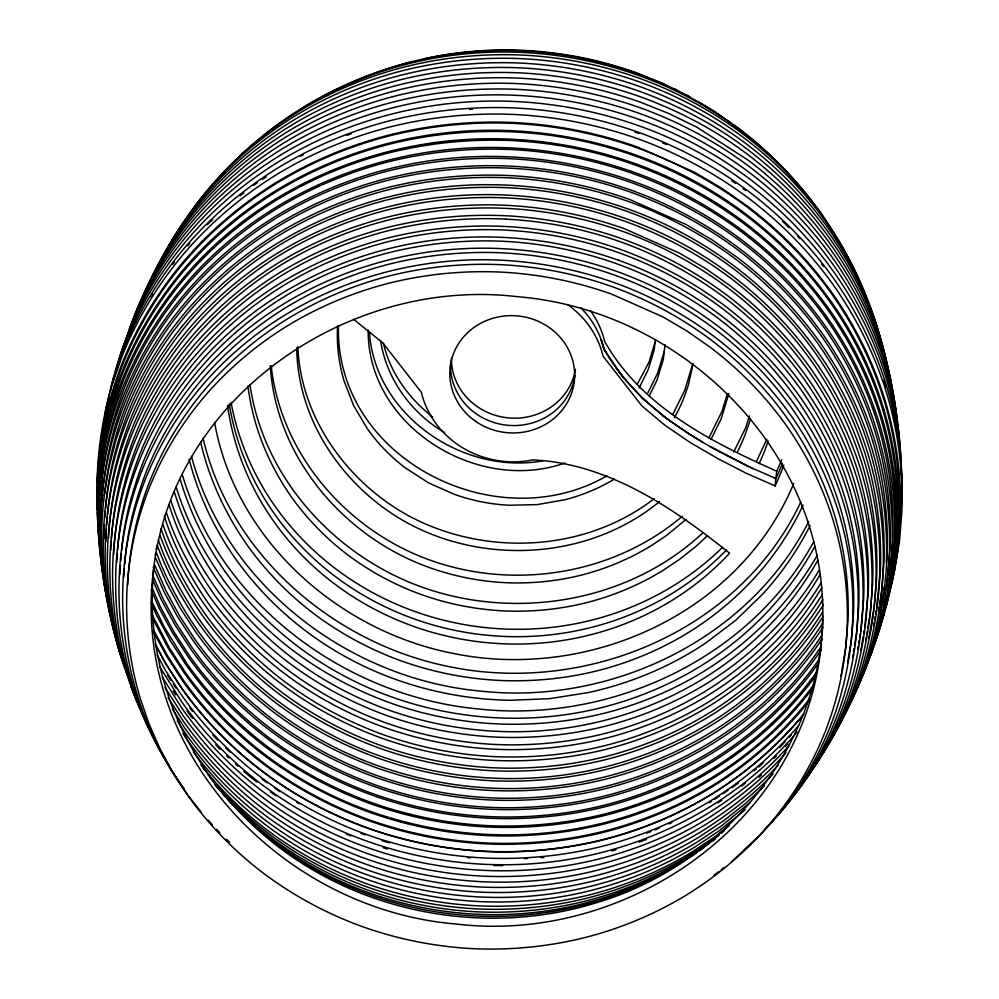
<?xml version="1.0" encoding="UTF-8"?>
<svg xmlns="http://www.w3.org/2000/svg" width="999" height="999" viewBox="0 0 999 999"><rect width="100%" height="100%" fill="white"/><g stroke="black" fill="none" stroke-linecap="round" stroke-linejoin="round"><path stroke-width="1.5" d="M822.165 632.979L822.701 619.492M101.124 440.334L101.374 437.225M98.464 476.873L98.214 479.97A407.417 382.355 6.1 0 0 97.977 489.31M98.839 472.215L99.338 466.021M99.725 461.363C102.26 428.196 110.864 395.741 122.627 364.71A407.417 382.355 6.1 0 1 183.903 262.575C210.265 231.681 241.446 205.12 275.949 183.716A407.417 382.355 6.1 0 1 389.885 135.739C430.532 125.612 472.552 121.503 514.398 123.426A407.417 382.355 6.1 0 1 637.487 147.939C676.598 162.125 713.573 181.943 746.902 206.855A407.405 382.355 6.1 0 1 832.117 294.505C855.132 327.372 873.001 363.736 884.652 402.147A407.417 382.355 6.1 0 1 899.437 519.443L897.052 548.901L894.48 564.248M98.851 484.315L99.351 478.134M99.725 473.501C101.923 438.836 110.627 404.87 122.939 372.477A406.218 381.231 6.1 0 1 184.041 270.642C210.314 239.835 241.421 213.361 275.811 192.02A406.218 381.231 6.1 0 1 389.423 144.193C429.945 134.078 471.84 129.982 513.561 131.905A406.218 381.231 6.1 0 1 636.288 156.356C675.287 170.492 712.15 190.247 745.379 215.097A406.218 381.231 6.1 0 1 830.344 302.485C853.296 335.252 871.116 371.516 882.729 409.815A406.218 381.231 6.1 0 1 897.477 526.76L893.556 565.309M99.85 487.15L100.362 480.994M100.612 477.909C102.997 444.43 111.613 411.65 123.489 380.344A404.77 379.87 6.1 0 1 184.365 278.858M100.362 499.25L100.112 502.322A403.072 378.284 6.1 0 0 99.925 508.479M100.737 494.642L101.361 486.975M101.611 483.916C104.121 451.098 112.637 418.981 124.276 388.286A403.072 378.271 6.1 0 1 184.902 287.225C210.964 256.668 241.833 230.394 275.949 209.216A403.072 378.284 6.1 0 1 388.686 161.751C428.896 151.723 470.467 147.665 511.863 149.563A403.072 378.284 6.1 0 1 633.641 173.826C672.339 187.849 708.915 207.455 741.895 232.105A403.072 378.284 6.1 0 1 826.198 318.818M104.907 517.232L105.395 511.201M105.644 508.179C107.979 475.387 116.421 443.281 128.047 412.624A396.416 372.028 6.1 0 1 187.675 313.236C213.311 283.179 243.669 257.342 277.235 236.513A396.416 372.028 6.1 0 1 388.099 189.835C427.647 179.97 468.531 175.974 509.24 177.847A396.416 372.028 6.1 0 1 629.008 201.698C667.07 215.497 703.046 234.777 735.476 259.028A396.416 372.028 6.1 0 1 818.393 344.305C840.783 376.286 858.166 411.675 869.505 449.051A396.416 372.028 6.1 0 1 883.903 563.174L881.568 591.845L879.57 603.783M106.456 529.283L106.206 532.28A393.668 369.455 6.1 0 0 105.981 541.308M106.818 524.787L107.43 517.307M107.667 514.31C110.115 482.255 118.444 450.899 129.808 420.904A393.668 369.455 6.1 0 1 189.011 322.215C214.473 292.37 244.618 266.708 277.947 246.029A393.668 369.455 6.1 0 1 388.049 199.675C427.322 189.872 467.919 185.914 508.354 187.762A393.668 369.455 6.1 0 1 627.285 211.451C665.084 225.162 700.799 244.305 733.004 268.381A393.656 369.455 6.1 0 1 815.346 353.072C837.587 384.84 854.857 419.967 866.108 457.092A393.668 369.455 6.1 0 1 880.406 570.429L876.61 607.779M108.516 538.324C110.24 500.986 118.269 464.11 131.806 429.295A390.634 366.608 6.1 0 1 190.572 331.356C215.834 301.735 245.742 276.273 278.808 255.744A390.634 366.608 6.1 0 1 388.062 209.753C427.035 200.037 467.332 196.091 507.442 197.939A390.634 366.608 6.1 0 1 625.461 221.453C662.974 235.04 698.413 254.046 730.381 277.934A390.634 366.608 6.1 0 1 812.087 361.975C834.153 393.494 851.285 428.359 862.449 465.184A390.634 366.608 6.1 0 1 876.635 577.659L874.35 605.906L869.667 633.841M111.351 541.446L110.864 547.34A387.325 363.499 6.1 0 0 110.764 550.299M111.588 538.498C113.461 503.958 121.728 470.005 134.078 437.762A387.325 363.499 6.1 0 1 192.332 340.659C217.395 311.288 247.04 286.039 279.832 265.697A387.325 363.499 6.1 0 1 388.161 220.092C426.81 210.452 466.758 206.543 506.53 208.379A387.325 363.499 6.1 0 1 623.551 231.681C660.739 245.167 695.891 264.011 727.572 287.7A387.325 363.499 6.1 0 1 808.591 371.016C830.469 402.272 847.452 436.838 858.528 473.364A387.325 363.499 6.1 0 1 872.589 584.877L870.316 612.874L867.744 628.271M113.611 554.895C115.285 517.732 123.102 480.994 136.613 446.341A383.728 360.127 6.1 0 1 194.33 350.137C219.156 321.041 248.526 296.029 281.019 275.861A383.728 360.127 6.1 0 1 388.336 230.682C426.623 221.141 466.196 217.27 505.606 219.081M116.658 562.462L117.407 553.309M117.657 550.262C119.655 517.582 127.797 485.526 139.423 455.007A379.832 356.468 6.1 0 1 196.553 359.777C221.129 330.981 250.2 306.218 282.355 286.263A379.832 356.468 6.1 0 1 388.586 241.546C426.486 232.093 465.659 228.259 504.67 230.057A379.832 356.468 6.1 0 1 619.417 252.909C655.893 266.134 690.359 284.603 721.428 307.842A379.832 356.468 6.1 0 1 800.873 389.548C822.339 420.192 838.998 454.095 849.849 489.91M120.38 565.521L120.005 570.042A375.624 352.522 6.1 0 0 119.868 574.587M120.742 560.988L121.354 553.446M121.603 550.437C124.176 520.704 131.955 491.62 142.52 463.773A375.624 352.522 6.1 0 1 199.013 369.605C223.314 341.121 252.073 316.633 283.878 296.903A375.624 352.522 6.1 0 1 388.923 252.672C426.398 243.331 465.147 239.548 503.721 241.308A375.624 352.522 6.1 0 1 617.207 263.923C653.271 276.998 687.349 295.267 718.081 318.244A375.624 352.522 6.1 0 1 796.653 399.051C817.869 429.358 834.34 462.874 845.079 498.301A375.624 352.522 6.1 0 1 858.728 606.443L856.518 633.603L854.52 645.541M123.664 577.647L124.388 568.693M124.75 564.223C126.798 532.804 134.74 502.01 145.904 472.652A371.104 348.276 6.1 0 1 201.723 379.62C225.724 351.473 254.133 327.285 285.552 307.792A371.104 348.276 6.1 0 1 389.348 264.098C426.373 254.857 464.647 251.124 502.759 252.872A371.104 348.276 6.1 0 1 614.872 275.2C650.499 288.124 684.178 306.169 714.535 328.871A371.104 348.276 6.1 0 1 792.157 408.703C813.136 438.648 829.407 471.765 840.009 506.755A371.104 348.276 6.1 0 1 853.483 613.598L851.31 640.434L847.614 662.549M127.647 585.252C129.246 549.787 136.688 514.71 149.6 481.63A366.246 343.718 6.1 0 1 204.683 389.81C228.371 362.038 256.418 338.174 287.425 318.931A366.246 343.731 6.1 0 1 389.86 275.799C426.398 266.696 464.173 262.999 501.785 264.723A366.246 343.718 6.1 0 1 612.437 286.763C647.602 299.513 680.831 317.332 710.801 339.735A366.246 343.718 6.1 0 1 787.399 418.519C808.104 448.076 824.163 480.756 834.627 515.297A366.246 343.731 6.1 0 1 847.926 620.741L845.778 647.227L841.645 671.965M337.699 325.674L337.462 328.596A181.743 170.567 6.1 0 0 344.068 380.931L353.746 405.794L367.495 428.946A181.743 170.567 6.1 0 0 405.519 468.044L428.821 483.004L454.32 494.318A181.743 170.567 6.1 0 0 509.24 505.257L537.275 504.607L564.772 499.762A181.743 170.567 6.1 0 0 614.298 479.145M900.574 518.706L900.823 515.596M153.946 566.433L153.159 574.125A340.359 319.43 6.1 0 0 164.835 684.677C174.363 716.882 189.398 747.377 208.791 774.787A340.809 319.842 6.1 0 0 280.132 848.163C368.718 915.121 489.76 935.588 595.754 902.959C713.598 868.381 809.452 762.662 821.603 638.948M567.907 304.82A93.207 87.475 6.1 0 1 603.121 356.281L641.72 405.731L664.697 425.112L690.671 442.819L718.706 459.078L746.228 473.251L775.124 485.914L776.698 471.153A287.237 269.568 6.1 0 0 781.73 459.727M655.344 339.535L654.195 349.825L648.251 369.48L639.098 387.987M665.034 344.53L663.348 359.178L656.967 380.269L649.113 396.153M104.982 416.733L105.407 413.811M155.32 555.694L155.757 552.634M101.761 434.14L102.273 431.068M102.785 427.997L103.297 424.925M103.821 421.853L104.333 418.768M104.845 415.696L106.381 406.481M104.196 495.804L108.966 467.27L116.184 439.21L125.762 411.8A398.901 374.363 6.1 0 1 185.752 311.788C211.563 281.543 242.095 255.544 275.874 234.59A398.901 374.363 6.1 0 1 387.437 187.612C427.235 177.697 468.369 173.676 509.34 175.549A398.901 374.363 6.1 0 1 629.857 199.563L685.814 224.388L712.075 239.86L736.987 257.243A398.901 374.363 6.1 0 1 820.416 343.057C842.956 375.237 860.451 410.839 871.852 448.451A398.901 374.363 6.1 0 1 886.338 563.299M693.094 363.673L688.361 385.127L683.99 397.614A181.743 170.567 6.1 0 1 674.45 417.582M852.522 657.479L853.021 654.495M853.521 651.51L854.02 648.526M857.629 649.375L858.129 646.353M858.641 643.331L859.14 640.309M859.652 637.3L860.151 634.278M860.663 631.256L863.648 599.263A379.832 356.468 6.1 0 0 849.849 489.91M861.675 645.741L863.211 636.6M863.723 633.541L864.222 630.494M864.734 627.447L868.268 592.07A383.728 360.127 6.1 0 0 854.332 481.605C843.368 445.417 826.535 411.176 804.857 380.207A383.728 360.127 6.1 0 0 724.587 297.665C693.206 274.188 658.378 255.532 621.54 242.17A383.728 360.127 6.1 0 0 505.606 219.081M865.683 640.584L866.195 637.512M866.72 634.427L867.232 631.356M873.626 625.561L874.125 622.602M874.625 619.642L875.112 616.67M875.611 613.711L876.111 610.751M878.571 609.752L879.07 606.768M880.007 613.299L884.789 584.765M883.703 601.823L884.202 598.801M884.714 595.779L885.214 592.757M885.726 589.735L886.225 586.713M886.725 583.691L890.097 548.651A401.111 376.448 6.1 0 0 875.524 433.166C864.06 395.342 846.478 359.553 823.813 327.185A401.111 376.448 6.1 0 0 739.909 240.896C707.092 216.358 670.691 196.853 632.192 182.892A401.111 376.448 6.1 0 0 511.001 158.754C469.805 156.855 428.434 160.901 388.424 170.879A401.111 376.448 6.1 0 0 276.236 218.119C242.27 239.186 211.563 265.334 185.614 295.741A401.111 376.448 6.1 0 0 125.287 396.303C111.151 432.53 102.997 470.941 101.249 509.79A401.111 376.448 6.1 0 0 101.311 538.923M885.614 599.35L886.125 596.316M887.649 587.212L888.161 584.165M888.66 581.131L889.172 578.096M889.684 575.062L892.806 541.371A403.072 378.284 6.1 0 0 878.171 425.324C866.645 387.312 848.975 351.348 826.198 318.818M888.049 592.295L892.894 563.336L895.266 534.078A404.77 379.87 6.1 0 0 880.569 417.545C869.005 379.37 851.248 343.244 828.383 310.589A404.77 379.87 6.1 0 0 743.718 223.514C710.601 198.751 673.863 179.071 635.002 164.972A404.77 379.87 6.1 0 0 512.712 140.622C471.141 138.711 429.395 142.795 389.023 152.859A404.77 379.87 6.1 0 0 275.811 200.524C241.546 221.778 210.552 248.164 184.365 278.858M890.484 583.666L890.996 580.606M891.508 577.547L892.02 574.487M892.532 571.428L893.044 568.369M105.956 410.914C110.577 385.239 117.845 360.065 127.248 335.739A405.519 380.582 6.1 0 1 188.287 233.991C214.36 203.097 245.517 176.586 279.957 155.444M107.979 403.733L109.353 396.503M156.206 549.575L156.781 546.54M110.177 392.17L113.536 377.822M886.076 606.93L892.182 578.096L896.69 534.14A405.919 380.956 6.1 0 0 881.93 417.182C870.541 378.833 852.659 342.495 829.557 309.852A405.919 380.956 6.1 0 0 744.58 222.465C711.488 197.465 674.537 177.685 635.489 163.724A405.919 380.956 6.1 0 0 512.749 139.286C471.066 137.163 429.083 141.284 388.623 151.561A405.919 380.956 6.1 0 0 275.012 199.413M115.122 374.6L119.743 356.631L131.868 322.065A402.522 377.772 6.1 0 1 192.42 221.141C218.456 190.622 249.263 164.385 283.354 143.244A402.522 377.772 6.1 0 1 395.929 95.842C436.088 85.827 477.597 81.768 518.943 83.666A402.522 377.772 6.1 0 1 640.546 107.892C679.195 121.903 715.721 141.483 748.651 166.096A402.522 377.772 6.1 0 1 832.841 252.697C855.594 285.177 873.238 321.104 884.752 359.053A402.522 377.772 6.1 0 1 897.552 422.652M119.143 361.65L122.203 349.725M124.163 345.841L134.54 315.359A400.487 375.861 6.1 0 1 194.78 214.947C220.679 184.578 251.336 158.479 285.252 137.437A400.487 375.861 6.1 0 1 397.265 90.285C437.212 80.32 478.521 76.286 519.655 78.172A400.487 375.861 6.1 0 1 640.646 102.273L669.255 113.686L696.827 127.198L748.201 160.19A400.499 375.861 6.1 0 1 831.967 246.341C854.607 278.659 872.164 314.398 883.615 352.16A400.499 375.861 6.1 0 1 896.353 415.447M840.659 676.286L841.395 673.426M860.651 650.274L861.425 647.277M868.556 638.186L869.292 635.289M889.46 588.199L890.234 585.202M889.747 589.685L894.555 570.991L899.45 541.72L901.847 512.137A409.053 383.903 6.1 0 0 886.987 394.355C875.299 355.794 857.354 319.293 834.252 286.288A409.053 383.903 6.1 0 0 748.676 198.289C715.209 173.264 678.096 153.384 638.823 139.136A409.053 383.903 6.1 0 0 515.222 114.523C473.214 112.6 431.031 116.721 390.234 126.898A409.053 383.903 6.1 0 0 275.811 175.075C241.184 196.553 209.877 223.227 183.416 254.233A409.053 383.891 6.1 0 0 121.89 356.805L112.075 384.915M885.701 606.955L893.094 578.234L897.976 549.013L900.374 519.492A408.354 383.241 6.1 0 0 885.539 401.923C873.875 363.424 855.956 326.973 832.891 294.031A408.354 383.241 6.1 0 0 747.477 206.181L721.977 188.386L695.092 172.54L637.812 147.128A408.354 383.241 6.1 0 0 514.435 122.552C472.49 120.617 430.382 124.738 389.635 134.89A408.354 383.241 6.1 0 0 275.424 182.979M654.982 342.445L649.038 362.1L637.287 384.228M664.135 351.798L657.754 372.889L647.939 392.744M692.432 364.972L684.777 390.247L673.001 414.048M727.409 393.556L722.04 411.276L708.978 437.699M728.845 393.556L721.253 418.656L710.938 439.51M749.35 415.909L745.841 427.472L733.716 451.998M766.77 439.423L756.393 461.526M115.522 370.666L125.287 342.694A406.78 381.768 6.1 0 1 186.526 240.634C212.675 209.64 243.918 183.054 278.471 161.838A406.793 381.768 6.1 0 1 392.332 113.911C432.879 103.584 474.95 99.475 516.733 101.586A406.793 381.768 6.1 0 1 639.722 126.086C678.858 140.06 715.883 159.902 749.05 184.94A406.793 381.768 6.1 0 1 834.202 272.527C857.367 305.232 875.261 341.658 886.7 380.082A406.793 381.768 6.1 0 1 901.66 491.383M879.432 628.171L884.015 614.073M130.906 327.46L137.437 308.741A398.201 373.701 6.1 0 1 197.34 208.903C223.089 178.709 253.584 152.76 287.287 131.843A398.201 373.701 6.1 0 1 398.663 84.952C438.386 75.05 479.458 71.029 520.354 72.902A398.201 373.701 6.1 0 1 640.659 96.878C678.808 110.839 715.209 129.82 747.577 154.445A397.902 373.439 6.1 0 1 830.881 240.122C853.533 272.103 871.041 307.742 882.229 345.317A397.902 373.426 6.1 0 1 894.18 402.172M137.1 312.225L140.597 302.21A395.641 371.303 6.1 0 1 200.1 203.022C225.699 173.027 255.981 147.228 289.485 126.448A395.641 371.303 6.1 0 1 400.137 79.858C439.61 70.017 480.407 66.034 521.041 67.895A395.641 371.303 6.1 0 1 640.571 91.708C678.471 105.582 714.635 124.438 746.815 148.913A395.354 371.029 6.1 0 1 829.57 234.028C852.085 265.809 869.467 301.211 880.594 338.549A395.342 371.029 6.1 0 1 890.359 380.781M750.549 419.13L745.054 434.84A249.575 234.228 6.1 0 1 737.649 451.486M768.119 441.071L765.109 449.7A272.153 255.407 6.1 0 1 759.028 463.711M129.008 428.309C114.96 463.761 106.93 501.56 105.419 539.672A393.369 369.18 6.1 0 0 119.73 653.009L134.603 693.706M141.721 471.166C128.322 504.994 120.654 541.071 119.218 577.434A375.349 352.26 6.1 0 0 132.867 685.576L141.783 711.65L152.872 736.975M872.876 647.664C885.027 616.171 890.359 582.355 892.02 548.738A402.772 377.997 6.1 0 0 877.372 432.679C866.071 394.63 848.326 358.579 825.411 326.198A402.772 377.997 6.1 0 0 741.083 239.485C708.254 214.673 671.59 195.042 632.842 181.194A402.772 377.997 6.1 0 0 511.051 156.943C469.692 154.845 428.034 158.928 387.887 169.131A402.772 377.997 6.1 0 0 275.15 216.608C240.934 237.587 210.015 263.936 184.103 294.605A402.772 377.997 6.1 0 0 123.489 395.679C109.078 431.98 100.874 470.679 99.326 509.702A402.772 377.997 6.1 0 0 109.353 608.678M793.73 483.491C739.51 613.823 588.399 681.206 453.121 653.408C338.249 631.056 235.327 539.71 214.573 422.365M800.773 501.973C740.534 630.781 586.525 694.667 450.249 666.857C334.39 644.105 230.132 555.144 203.097 438.336M808.753 521.416C749.188 639.51 610.801 705.119 481.281 691.171C349.837 679.457 225.811 585.876 191.496 456.406M813.748 541.733C749.887 658.94 610.352 723.039 479.47 709.078C346.678 697.09 220.991 604.795 182.455 475.212M218.793 178.184C242.345 150.949 270.342 127.672 300.986 108.804A380.057 356.68 6.1 0 1 407.367 64.023C445.254 54.371 484.565 50.537 523.588 52.51A380.057 356.68 6.1 0 1 638.511 75.4C670.529 86.851 701.048 102.46 728.945 121.89M796.965 732.167C772.102 761.6 742.432 786.862 709.615 807.017A386.426 362.649 6.1 0 1 601.448 852.547C562.937 862.362 522.964 866.258 483.279 864.247A386.426 362.649 6.1 0 1 366.446 840.971C329.258 827.709 294.093 808.853 262.587 785.064A386.426 362.649 6.1 0 1 181.706 701.872L159.665 666.558M789.41 745.142C765.958 771.827 738.249 794.642 708.029 813.273A384.977 361.301 6.1 0 1 600.274 858.628C561.9 868.406 522.09 872.289 482.542 870.291A384.977 361.301 6.1 0 1 366.146 847.102C329.108 833.89 294.068 815.097 262.675 791.408A384.977 361.301 6.1 0 1 182.093 708.516L162.25 677.072M187.775 245.779L189.81 243.544M798.663 725.499C773.576 754.907 743.88 780.194 711.038 800.574A387.899 364.036 6.1 0 1 602.547 846.24C563.848 855.893 523.838 859.802 484.003 857.979A387.899 364.036 6.1 0 1 366.808 834.627C329.57 821.128 294.368 802.259 262.637 778.533A387.899 364.048 6.1 0 1 181.506 695.092L165.784 670.916L157.168 654.982M779.944 747.314L785.064 741.708M789.16 737.237L791.208 735.002M785.626 746.265L787.662 744.03M785.876 752.834C763.024 778.995 735.639 800.861 706.293 819.342A383.554 359.965 6.1 0 1 599.025 864.497C560.751 874.038 521.191 877.909 481.805 876.098A383.554 359.965 6.1 0 1 365.921 853.021C329.183 839.56 294.118 821.278 262.924 797.564M773.164 773.8C752.322 795.941 728.096 814.647 702.434 830.856A379.383 356.056 6.1 0 1 596.328 875.524C558.478 884.964 519.355 888.785 480.382 887A379.383 356.056 6.1 0 1 365.771 864.172C329.345 850.961 294.917 832.504 263.873 809.302A379.383 356.056 6.1 0 1 184.528 727.684L172.39 709.028M786.263 803.396L788.298 801.161M781.717 809.739L786.762 804.22A383.728 360.127 6.1 0 0 844.48 708.016C858.004 673.363 865.808 636.613 867.482 599.45A383.728 360.127 6.1 0 0 853.546 488.973C842.582 452.797 825.748 418.544 804.07 387.587A383.728 360.127 6.1 0 0 723.8 305.045C692.419 281.568 657.592 262.912 620.754 249.55A383.728 360.127 6.1 0 0 504.82 226.461C465.409 224.638 425.836 228.521 387.55 238.062A383.728 360.127 6.1 0 0 280.232 283.241C247.74 303.396 218.369 328.409 193.544 357.505A383.728 360.127 6.1 0 0 135.827 453.708C122.303 488.361 114.498 525.112 112.825 562.275A383.728 360.127 6.1 0 0 126.761 672.752L135.876 699.387L147.203 725.274L153.596 737.1M778.396 765.022C756.668 788.361 731.58 808.466 704.457 825.186A381.318 357.867 6.1 0 1 597.714 870.117C559.715 879.807 520.267 883.653 481.106 881.667A381.318 357.867 6.1 0 1 365.809 858.703C329.121 845.616 294.418 827.01 263.324 803.533A381.318 357.867 6.1 0 1 183.504 721.428L168.032 697.652M769.804 823.975L782.966 809.327A379.545 356.206 6.1 0 0 840.097 714.085C853.658 679.882 861.4 643.406 862.861 606.63A379.545 356.206 6.1 0 0 849.05 497.277C838.398 461.413 821.678 427.447 800.087 396.928A379.545 356.206 6.1 0 0 720.629 315.209C689.685 291.833 655.132 273.339 618.631 260.289M703.071 532.617C629.358 601.922 516.408 620.841 421.978 587.137C334.565 555.819 263.149 477.659 249.962 384.44M207.205 224.713L212.75 219.555M685.963 519.505L666.758 535.302L651.148 545.729A249.575 234.228 6.1 0 1 581.331 575.112C556.443 581.331 530.706 583.841 505.069 582.667A249.575 234.228 6.1 0 1 429.657 567.644C344.43 537.524 275.736 457.455 270.292 365.721M707.142 536.001L695.716 546.615L679.732 559.228L662.699 570.604A272.153 255.407 6.1 0 1 586.588 602.659C559.44 609.427 531.368 612.175 503.421 610.889A272.153 255.407 6.1 0 1 421.191 594.517C395.067 585.039 370.367 571.803 348.114 555.169A272.153 255.407 6.1 0 1 291.184 496.615C275.799 474.662 263.873 450.374 256.081 424.712A272.153 255.407 6.1 0 1 247.914 385.851M758.753 767.02L763.211 762.874M774.025 758.229L776.248 756.156M759.065 777.21L761.288 775.149M764.297 786.088L746.028 803.071L723.875 820.554L700.287 836.313A376.898 353.721 6.1 0 1 594.88 880.681C557.28 890.059 518.406 893.868 479.695 892.082A376.898 353.721 6.1 0 1 365.821 869.405C329.633 856.28 295.429 837.949 264.598 814.897A376.898 353.721 6.1 0 1 185.764 733.815L177.285 720.766M750.336 802.372L721.428 825.911L698.014 841.545A373.876 350.886 6.1 0 1 593.356 885.601C556.093 895.092 517.42 898.863 479.033 896.927A373.876 350.886 6.1 0 1 365.984 874.4C330.007 861.563 295.991 843.318 265.497 820.316A373.876 350.886 6.1 0 1 187.238 739.809M745.179 809.764L718.793 831.068L695.566 846.565A370.854 348.039 6.1 0 1 591.758 890.271C554.795 899.687 516.446 903.421 478.359 901.51A370.854 348.039 6.1 0 1 366.221 879.17C330.544 866.433 296.79 848.338 266.558 825.511A370.854 348.039 6.1 0 1 193.444 751.885M721.478 833.091L723.626 831.18M744.305 849.699L760.139 834.802L778.933 814.26A375.349 352.26 6.1 0 0 835.426 720.067C848.838 686.238 856.493 650.174 857.941 613.811A375.349 352.26 6.1 0 0 844.28 505.656C833.753 470.204 817.219 436.6 795.853 406.418A375.349 352.26 6.1 0 0 717.27 325.612C686.688 302.485 652.509 284.203 616.408 271.291A375.349 352.26 6.1 0 0 502.909 248.701C464.36 246.728 425.549 250.549 388.136 260.052A375.349 352.26 6.1 0 0 283.079 304.295C251.186 323.851 222.365 348.401 198.227 376.985A375.349 352.26 6.1 0 0 141.733 471.166M263.424 136.301L265.821 134.328M268.219 132.355L270.617 130.382M712.624 840.446L719.292 834.964M240.26 195.667L243.843 192.832M738.298 783.154L732.055 787.624M753.933 770.816L756.343 768.918M741.72 786.051L745.329 783.216M729.183 825.599L715.971 836.013L692.956 851.385A367.819 345.192 6.1 0 1 590.084 894.704C553.384 903.845 515.447 907.554 477.672 905.831A367.807 345.192 6.1 0 1 366.558 883.69C331.243 870.891 297.864 852.996 267.769 830.494A367.819 345.192 6.1 0 1 200.861 764.834M718.269 835.289L689.61 855.144A363.137 340.796 6.1 0 1 588.036 897.901C551.81 906.93 514.36 910.601 477.072 908.89A363.137 340.809 6.1 0 1 367.357 887.025C332.492 874.387 299.538 856.73 269.83 834.515A363.137 340.809 6.1 0 1 210.414 777.909M721.815 832.479L724.188 830.606M708.603 843.805L714.46 839.185M714.035 875.324L718.88 871.49M721.303 869.58L723.726 867.669M732.217 860.976L756.081 839.297L774.65 819.005A371.104 348.276 6.1 0 0 830.456 725.961C843.531 692.457 851.086 656.917 852.696 620.978A371.104 348.276 6.1 0 0 839.222 514.135C828.621 479.145 812.337 446.029 791.37 416.084A371.104 348.276 6.1 0 0 713.748 336.251C683.341 313.661 649.825 295.204 614.085 282.58A370.829 348.027 6.1 0 0 501.948 260.252C463.861 258.304 425.512 262.075 388.549 271.466A370.829 348.027 6.1 0 0 284.765 315.185C253.247 334.503 224.787 358.753 200.924 387A370.829 348.027 6.1 0 0 145.117 480.044C131.856 513.461 124.301 549.1 122.877 585.027A370.829 348.027 6.1 0 0 136.364 691.882C146.766 726.91 163.112 760.102 184.203 789.922A370.829 348.027 6.1 0 0 186.9 793.668M271.865 129.445L281.793 121.928M702.334 848.376L689.335 857.567M704.645 846.64L709.24 843.156M712.712 840.983L715.059 839.21M654.133 498.701C585.102 552.147 485.302 556.768 409.016 516.021C347.327 482.392 300.724 417.932 297.814 346.628M659.49 501.623C589.984 558.716 486.85 565.596 408.229 523.401C344.655 488.873 297.402 421.378 296.753 347.839M682.217 516.346C613.661 574.475 514.66 590.409 430.444 560.264C348.226 531.043 282.505 456.493 271.541 368.906L271.416 365.884M282.954 121.129L305.207 106.294A373.801 350.811 6.1 0 1 409.84 62.25C447.202 52.398 486.063 48.464 524.65 50.412A366.371 343.831 6.1 0 1 635.426 72.477L661.625 82.929L676.91 90.172M697.265 852.247L678.333 864.622A346.116 324.837 6.1 0 1 568.369 908.503C537.849 915.059 506.505 917.507 475.337 915.958A346.578 325.262 6.1 0 1 370.554 895.079C337.2 883.178 305.669 866.27 277.41 844.942A346.578 325.262 6.1 0 1 212.55 780.731M699.675 850.561L703.308 848.039M253.496 185.377L257.317 182.817M262.412 179.42L266.233 176.873M275.424 182.979C240.846 204.433 209.59 231.056 183.179 262.013A408.354 383.241 6.1 0 0 121.753 364.398C107.368 401.273 99.063 440.384 97.278 479.932A408.354 383.241 6.1 0 0 97.353 509.59M710.926 715.459C742.532 695.853 771.116 671.515 795.266 643.219A373.289 350.337 6.1 0 0 823.238 604.994M714.11 799.6L719.243 796.178M723.076 793.606L728.209 790.184M717.919 802.834L721.753 800.274M707.367 844.642L686.176 858.778A358.316 336.276 6.1 0 1 585.963 900.973C550.212 909.889 513.261 913.498 476.461 911.812A358.316 336.276 6.1 0 1 368.206 890.246C333.803 877.771 301.286 860.339 271.978 838.436A358.316 336.276 6.1 0 1 215.272 784.852M275 199.413C240.522 220.567 209.353 247.103 183.242 278.022A405.906 380.944 6.1 0 0 122.153 379.882C107.642 416.458 99.376 455.469 97.802 494.792A405.919 380.956 6.1 0 0 100.375 553.746M277.148 253.409C243.731 273.913 213.524 299.638 188.224 329.595A393.381 369.18 6.1 0 0 129.021 428.309M606.855 475.874C496.178 540.034 335.065 458.653 338.449 325.874M564.822 463.024C477.023 494.043 367.232 426.123 368.181 330.007M423.813 58.953C456.718 51.898 490.534 49.251 524.138 50.924A373.801 350.811 6.1 0 1 637.162 73.439M542.994 460.789C462.874 475.474 374.413 414.91 369.355 331.431M480.594 51.473L486.713 51.099M469.567 109.428L472.564 109.241M524.5 858.641L527.497 858.466M540.971 857.641L543.968 857.454M491.545 780.706C530.182 782.479 568.968 778.683 606.493 769.33A376.123 352.997 6.1 0 0 711.688 725.037C743.543 705.282 772.327 680.756 796.665 652.247A376.123 352.997 6.1 0 0 823.201 616.321M493.706 865.509L502.697 865.634M774.55 478.271L775.911 478.533A287.237 269.568 6.1 0 0 782.479 463.261M637.162 73.439L663.898 84.103M640.084 119.805C679.183 133.616 715.833 153.796 749.088 178.484A405.819 380.856 6.1 0 1 833.965 265.796C856.892 298.539 874.687 334.752 886.3 373.027A405.819 380.856 6.1 0 1 901.298 474.35M369.268 892.931C335.352 880.818 303.259 863.623 274.513 841.907A352.622 330.944 6.1 0 1 223.476 794.704M662.487 142.857L666.645 144.518M360.939 833.228L365.097 834.902M346.628 834.265L350.786 835.926M746.952 465.834L775.911 478.533M776.698 471.153C711.038 442.008 641.408 406.556 604.695 341.521A93.207 87.475 6.1 0 0 590.546 310.876M753.121 468.756L710.027 446.453M674.375 88.874L689.647 96.716M719.342 451.623L747.027 465.871M686.862 95.292L714.273 111.226L737.624 127.522M580.906 307.829A93.207 87.475 6.1 0 1 603.908 348.901C629.857 395.03 673.713 427.085 719.492 451.71M702.734 442.195L687.05 432.629M296.578 802.197L299.138 803.708M699.075 102.185L722.602 117.295M444.642 432.542C411.338 413.186 386.413 378.971 380.582 340.634M691.458 435.439L665.484 417.732L642.519 398.364L621.84 375.724L603.908 348.901L601.311 340.122L603.908 348.901L606.156 352.572M353.571 319.243L382.729 342.832L421.341 392.295A93.207 87.475 6.1 0 0 533.029 459.877C608.154 463.598 672.889 507.654 729.582 553.221A287.237 269.568 6.1 0 1 429.77 631.63A287.237 269.568 6.1 0 1 227.572 405.394M731.755 180.807L735.576 183.466M743.194 188.786L745.741 190.559M262.063 779.22L267.17 782.791M274.837 788.136L279.945 791.707M270.766 792.145L275.874 795.704M670.604 421.478L662.599 415.534M728.87 121.841L740.659 130.394A380.057 356.68 6.1 0 1 820.216 212.225L842.582 248.177M432.48 416.858C408.953 398.401 390.134 372.802 383.491 343.344M640.834 396.74L647.227 402.585M626.848 381.63L615.721 367.332M225.212 571.69C207.892 547.19 193.968 520.292 184.228 491.908A347.252 325.899 6.1 0 1 180.344 479.757M182.879 733.416L187.238 739.809M203.247 767.944L204.857 770.316M181.294 784.827C158.791 752.572 141.009 716.895 129.67 679.208A379.545 356.206 6.1 0 1 115.884 569.855C117.32 533.079 125.087 496.603 138.624 462.4A379.545 356.206 6.1 0 1 195.767 367.17C220.167 338.249 249.325 313.436 281.556 293.656A379.545 356.206 6.1 0 1 387.799 248.926C425.624 239.285 464.885 235.464 503.858 237.425A379.545 356.206 6.1 0 1 618.618 260.289M821.203 335.676C843.743 367.869 861.238 403.471 872.639 441.083M167.457 675.162L170.779 680.269M173.264 684.09L175.749 687.911M173.264 691.021L175.749 694.829M166.234 760.676L156.319 743.656M167.72 763.074L169.218 765.471M165.047 687.437L182.692 715.047A383.279 359.702 6.1 0 0 262.937 797.552M154.008 630.806L167.632 656.018L183.341 680.169A387.575 363.736 6.1 0 0 264.41 763.548C296.116 787.262 331.293 806.106 368.494 819.592A387.575 363.736 6.1 0 0 485.589 842.919C525.399 844.754 565.372 840.833 604.033 831.205A387.575 363.736 6.1 0 0 712.437 785.564C745.254 765.209 774.924 739.934 799.999 710.551A387.575 363.736 6.1 0 0 809.465 698.825M153.097 631.193L166.758 656.468L182.505 680.681A388.599 364.697 6.1 0 0 263.786 764.285C295.579 788.049 330.844 806.942 368.156 820.479A388.599 364.697 6.1 0 0 485.551 843.855C525.462 845.703 565.546 841.77 604.308 832.117A388.599 364.697 6.1 0 0 712.986 786.35C745.891 765.946 775.649 740.609 800.786 711.138A388.599 364.697 6.1 0 0 809.352 700.574M155.195 643.893L165.971 663.848L181.718 688.061A388.599 364.697 6.1 0 0 262.999 771.653C294.792 795.429 330.057 814.322 367.357 827.859A388.599 364.697 6.1 0 0 484.765 851.235C524.675 853.071 564.747 849.15 603.521 839.485A388.599 364.697 6.1 0 0 712.2 793.73C745.104 773.313 774.849 747.989 799.999 718.518A388.599 364.697 6.1 0 0 803.845 713.86M155.682 645.317L165.759 663.96L181.518 688.186A388.848 364.935 6.1 0 0 262.849 771.84C294.655 795.629 329.945 814.535 367.282 828.071A388.848 364.935 6.1 0 0 484.752 851.473C524.687 853.308 564.797 849.387 603.596 839.709A388.848 364.935 6.1 0 0 712.337 793.93C745.266 773.501 775.037 748.151 800.187 718.668A388.848 364.935 6.1 0 0 802.122 716.345M144.78 719.243L148.364 725.873M156.431 742.344L172.54 772.027L187.387 794.854A366.246 343.718 6.1 0 0 263.986 873.638C293.956 896.041 327.185 913.86 362.35 926.61A366.246 343.718 6.1 0 0 473.002 948.65C510.614 950.374 548.389 946.677 584.927 937.574A366.246 343.731 6.1 0 0 687.362 894.442C718.381 875.211 746.415 851.335 770.104 823.563A366.246 343.718 6.1 0 0 825.186 731.73C838.099 698.663 845.554 663.586 847.14 628.121A366.246 343.731 6.1 0 0 833.84 522.677C823.376 488.136 807.304 455.457 786.613 425.899A366.246 343.718 6.1 0 0 710.014 347.115L687.137 331.156L663.024 316.933L611.65 294.143A366.246 343.718 6.1 0 0 500.998 272.103C463.386 270.379 425.611 274.076 389.073 283.179A366.246 343.731 6.1 0 0 286.638 326.311C255.619 345.542 227.585 369.418 203.896 397.19A366.246 343.718 6.1 0 0 148.814 489.011C135.901 522.09 128.446 557.167 126.861 592.632A366.246 343.731 6.1 0 0 140.16 698.076L148.863 723.501L159.665 748.201M844.505 251.923L849 260.664M152.135 602.135L164.585 627.647L187.2 664.023A384.503 360.864 6.1 0 0 267.707 746.79C298.976 770.604 334.166 788.923 371.029 802.434A384.79 361.126 6.1 0 0 487.275 825.586C526.798 827.409 566.483 823.526 604.87 813.96A384.79 361.126 6.1 0 0 712.487 768.643C745.067 748.438 774.525 723.351 799.412 694.168A384.79 361.126 6.1 0 0 816.845 671.753M152.347 615.197L169.518 648.089L185.177 672.165A386.026 362.287 6.1 0 0 265.984 755.269C297.452 779.045 332.592 797.851 369.73 811.126A386.026 362.287 6.1 0 0 486.451 834.365C526.098 836.388 566.021 832.467 604.495 822.689A386.026 362.287 6.1 0 0 712.537 777.185C745.341 757.08 774.974 731.83 799.812 702.434A386.026 362.275 6.1 0 0 813.099 685.664M155.507 557.654L166.683 583.191L179.995 607.829L195.342 631.43A378.683 355.394 6.1 0 0 274.55 712.886C305.532 736.051 339.897 754.47 376.248 767.657A378.683 355.394 6.1 0 0 490.659 790.446C529.557 792.232 568.606 788.411 606.393 778.995A378.683 355.394 6.1 0 0 712.299 734.402C744.367 714.51 773.351 689.822 797.851 661.113A378.683 355.394 6.1 0 0 822.876 627.547M154.72 565.022L165.896 590.571L179.208 615.209L194.555 638.811A378.683 355.394 6.1 0 0 273.763 720.267C304.745 743.431 339.111 761.85 375.462 775.037A378.683 355.394 6.1 0 0 489.872 797.826C528.771 799.612 567.819 795.791 605.606 786.375A378.683 355.394 6.1 0 0 711.513 741.782C743.581 721.89 772.564 697.202 797.065 668.493A378.683 355.394 6.1 0 0 822.09 634.927M153.234 567.157L163.848 591.433L177.248 616.221L192.682 639.959A380.981 357.555 6.1 0 0 272.365 721.915C303.534 745.229 338.112 763.748 374.687 777.01A380.981 357.555 6.1 0 0 489.785 799.937C528.921 801.735 568.206 797.889 606.218 788.423A380.981 357.555 6.1 0 0 712.774 743.556C745.029 723.551 774.188 698.713 798.838 669.829A380.981 357.542 6.1 0 0 822.302 638.648M152.435 574.537L163.062 598.813L176.448 623.601L191.895 647.34A380.981 357.555 6.1 0 0 271.578 729.295C302.747 752.597 337.325 771.128 373.901 784.39A380.981 357.555 6.1 0 0 488.998 807.317C528.121 809.115 567.42 805.269 605.431 795.803A380.981 357.555 6.1 0 0 711.975 750.936C744.243 730.931 773.401 706.093 798.051 677.197A380.981 357.542 6.1 0 0 820.641 647.327M152.323 579.183L161.239 599.575L174.713 624.5L190.222 648.363A383.017 359.453 6.1 0 0 270.342 730.756C301.673 754.183 336.438 772.814 373.201 786.151A383.017 359.453 6.1 0 0 488.923 809.19C528.259 811.001 567.757 807.142 605.968 797.614A383.017 359.453 6.1 0 0 713.086 752.509C745.529 732.392 774.837 707.429 799.625 678.383A383.017 359.453 6.1 0 0 821.215 649.987M152.123 587.924L160.452 606.955L173.926 631.868L189.435 655.744A383.017 359.453 6.1 0 0 269.555 738.136C300.886 761.563 335.652 780.194 372.415 793.531A383.017 359.453 6.1 0 0 488.136 816.57C527.472 818.381 566.97 814.522 605.182 804.994A383.017 359.453 6.1 0 0 712.299 759.889C744.73 739.772 774.05 714.797 798.838 685.764A383.017 359.453 6.1 0 0 818.743 659.802M151.099 589.86L158.866 607.629L172.402 632.654L187.987 656.63A384.79 361.126 6.1 0 0 268.469 739.41C299.95 762.949 334.877 781.655 371.815 795.054A384.79 361.126 6.1 0 0 488.061 818.206C527.584 820.029 567.27 816.146 605.656 806.58A384.79 361.126 6.1 0 0 713.274 761.263C745.853 741.058 775.311 715.971 800.199 686.8A384.79 361.126 6.1 0 0 817.632 664.372M151.324 603.234L156.718 615.571L170.305 640.709L185.951 664.772A386.313 362.55 6.1 0 0 266.758 747.876C298.364 771.515 333.416 790.296 370.504 803.745A386.301 362.55 6.1 0 0 487.225 826.997C526.898 828.82 566.733 824.924 605.282 815.309A386.313 362.55 6.1 0 0 713.323 769.817C746.028 749.537 775.599 724.35 800.586 695.054A386.313 362.55 6.1 0 0 815.446 676.186M152.397 617.931L168.431 648.638L184.128 672.789A387.575 363.736 6.1 0 0 265.197 756.168C296.903 779.882 332.08 798.725 369.28 812.224A387.575 363.736 6.1 0 0 486.388 835.539C526.186 837.374 566.158 833.466 604.832 823.825A387.575 363.736 6.1 0 0 713.224 778.184C746.041 757.829 775.711 732.554 800.786 703.171A387.575 363.736 6.1 0 0 812.999 687.861M131.081 686.763L142.607 713.111M144.168 717.869L133.342 693.119L121.791 659.652A390.634 366.608 6.1 0 1 107.617 547.19C109.303 509.353 117.258 471.94 131.019 436.663A390.634 366.608 6.1 0 1 189.773 338.736C215.047 309.116 244.955 283.654 278.022 263.124A390.634 366.608 6.1 0 1 387.275 217.133C426.248 207.417 466.545 203.471 506.655 205.319A390.634 366.608 6.1 0 1 624.675 228.821L679.482 253.134L705.194 268.294L729.582 285.314A390.634 366.608 6.1 0 1 811.288 369.355C833.366 400.874 850.499 435.739 861.662 472.564A390.634 366.608 6.1 0 1 875.848 585.027C874.15 622.864 866.195 660.277 852.434 695.554A390.634 366.608 6.1 0 1 806.905 776.835M122.827 661.5L127.323 673.801M869.03 306.193C858.728 274.3 842.619 244.543 823.663 216.995A385.514 361.8 6.1 0 0 743.019 134.066C711.488 110.489 676.498 91.733 639.497 78.322A385.514 361.8 6.1 0 0 523.014 55.12C483.429 53.297 443.668 57.193 405.207 66.771A385.514 361.8 6.1 0 0 297.39 112.175C264.747 132.417 235.24 157.555 210.29 186.788A385.514 361.8 6.1 0 0 188.561 215.372M870.479 310.414L872.889 317.457M883.503 380.407L885.913 387.475M170.891 500.511C180.594 530.931 195.816 559.328 213.898 585.551A360.839 338.636 6.1 0 0 289.373 663.174C318.881 685.239 351.636 702.784 386.276 715.346A360.826 338.636 6.1 0 0 495.292 737.062C532.342 738.773 569.567 735.127 605.556 726.161A360.839 338.636 6.1 0 0 706.48 683.666C737.025 664.71 764.647 641.183 787.999 613.823A360.826 338.636 6.1 0 0 818.893 570.616M169.093 504.945C178.933 536.413 194.38 565.871 213.099 592.919A360.839 338.636 6.1 0 0 288.574 670.541C318.094 692.619 350.849 710.164 385.489 722.727A360.826 338.636 6.1 0 0 494.505 744.442C531.555 746.153 568.768 742.507 604.77 733.528A360.839 338.636 6.1 0 0 705.694 691.046C736.238 672.09 763.86 648.563 787.212 621.203A360.826 338.636 6.1 0 0 820.466 573.975M166.508 512.924C176.249 542.445 191.321 569.967 208.878 595.529A365.996 343.494 6.1 0 0 285.439 674.263C315.372 696.653 348.589 714.447 383.728 727.185A365.996 343.494 6.1 0 0 494.305 749.213C531.893 750.948 569.642 747.252 606.156 738.149A365.996 343.494 6.1 0 0 708.516 695.054C739.51 675.824 767.519 651.96 791.196 624.213A365.996 343.481 6.1 0 0 820.991 582.941M164.273 516.071C174.138 547.127 189.623 576.136 208.092 602.909A365.996 343.494 6.1 0 0 284.64 681.643C314.585 704.033 347.802 721.827 382.942 734.565A365.996 343.494 6.1 0 0 493.518 756.593C531.106 758.316 568.856 754.632 605.369 745.529A365.996 343.494 6.1 0 0 707.729 702.422C738.723 683.204 766.733 659.34 790.409 631.593A365.996 343.481 6.1 0 0 821.752 587.762M162.862 524.3C172.69 553.096 187.55 579.944 204.733 604.969A370.105 347.34 6.1 0 0 282.143 684.59C312.425 707.23 346.004 725.224 381.543 738.111A370.105 347.34 6.1 0 0 493.356 760.389C531.368 762.137 569.542 758.403 606.468 749.2A370.105 347.34 6.1 0 0 709.977 705.606C741.308 686.176 769.642 662.05 793.581 633.978A370.105 347.34 6.1 0 0 822.127 594.817M161.101 528.833C170.941 558.678 186.189 586.5 203.946 612.35A370.105 347.34 6.1 0 0 281.356 691.97C311.626 714.61 345.217 732.604 380.756 745.491A370.105 347.34 6.1 0 0 492.569 767.769C530.581 769.517 568.756 765.771 605.681 756.568A370.105 347.34 6.1 0 0 709.19 712.986C740.521 693.556 768.855 669.417 792.794 641.358A370.105 347.34 6.1 0 0 822.926 599.625M160.09 535.476C170.055 563.411 184.553 589.547 201.336 613.96A373.289 350.337 6.1 0 0 279.42 694.255C309.952 717.095 343.831 735.252 379.67 748.239A373.289 350.337 6.1 0 0 492.445 770.704C530.781 772.477 569.28 768.706 606.53 759.415A373.289 350.337 6.1 0 0 710.926 715.459M158.317 539.972C168.232 569.005 183.217 596.091 200.549 621.328A373.289 350.337 6.1 0 0 278.621 701.635C309.215 724.362 342.932 742.919 378.883 755.619A373.027 350.075 6.1 0 0 491.683 778.084C529.982 780.032 568.568 776.248 605.744 766.795A373.027 350.075 6.1 0 0 710.152 722.826C741.845 703.396 770.479 678.995 794.48 650.586A373.027 350.075 6.1 0 0 822.452 612.362M157.168 545.129C167.27 572.714 181.581 598.601 198.227 622.764A376.123 352.997 6.1 0 0 276.898 703.671C307.667 726.685 341.808 744.967 377.909 758.066A376.123 352.997 6.1 0 0 491.545 780.706M156.381 552.509C166.483 580.094 180.782 605.981 197.44 630.132A376.123 352.997 6.1 0 0 276.111 711.051C306.93 733.94 340.896 752.647 377.135 765.446A375.849 352.734 6.1 0 0 490.784 788.074C529.383 790.047 568.256 786.225 605.719 776.71A375.849 352.734 6.1 0 0 710.913 732.404C742.844 712.824 771.703 688.236 795.878 659.615A375.849 352.734 6.1 0 0 822.414 623.688M116.833 640.958L118.332 645.329M176.174 486.913C186.338 520.904 203.584 552.41 224.251 581.131A354.92 333.092 6.1 0 0 287.887 646.578C320.517 672.052 357.392 691.795 396.578 705.107A354.92 333.092 6.1 0 0 488.499 723.413C530.069 726.173 571.965 722.09 612.175 711.176A354.92 333.092 6.1 0 0 697.265 675.349C732.03 654.795 763.161 628.334 788.698 597.015A354.92 333.092 6.1 0 0 817.307 555.219M883.853 409.515C872.414 371.054 854.495 334.615 831.318 301.873A407.117 382.08 6.1 0 0 746.091 214.223C712.911 189.148 675.848 169.306 636.688 155.32A407.117 382.08 6.1 0 0 513.586 130.807C471.778 128.671 429.67 132.805 389.098 143.119A407.117 382.068 6.1 0 0 275.15 191.109C240.559 212.312 209.303 238.948 183.117 269.955A407.105 382.068 6.1 0 0 121.841 372.103C107.28 408.791 98.988 447.914 97.427 487.362A407.117 382.068 6.1 0 0 99.301 540.596M174.188 491.471C184.066 523.951 199.45 554.67 219.031 582.392A354.295 332.505 6.1 0 0 293.207 658.666C322.078 680.494 354.333 697.752 388.411 709.939A354.295 332.505 6.1 0 0 495.541 731.268C531.93 733.129 568.581 729.52 603.896 720.554A354.295 332.505 6.1 0 0 703.059 678.783C733.154 660.327 760.364 637.15 783.154 610.177A353.833 332.068 6.1 0 0 817.869 560.214M122.328 660.139L117.907 646.291A396.116 371.753 6.1 0 1 103.509 532.155C105.007 493.781 113.112 455.719 127.26 420.017A396.116 371.753 6.1 0 1 186.888 320.629C212.35 290.434 242.782 264.548 276.423 243.893A396.116 371.753 6.1 0 1 387.3 197.215C426.785 187.163 467.757 183.167 508.441 185.215A396.128 371.765 6.1 0 1 628.209 209.078C666.321 222.677 702.372 242.008 734.665 266.396A396.128 371.765 6.1 0 1 817.594 351.685C840.147 383.529 857.567 418.993 868.705 456.406A396.116 371.753 6.1 0 1 883.104 570.554C881.605 608.928 873.501 646.99 859.365 682.692A396.116 371.753 6.1 0 1 829.869 740.821M901.697 504.72A408.104 383.004 6.1 0 0 886.887 387.225C875.224 348.751 857.317 312.325 834.265 279.395A408.104 383.004 6.1 0 0 748.9 191.608C715.509 166.633 678.471 146.791 639.298 132.58A408.104 383.004 6.1 0 0 515.996 108.029C474.088 106.094 431.993 110.215 391.283 120.367A408.104 383.004 6.1 0 0 277.148 168.419C242.582 189.86 211.351 216.458 184.94 247.402A408.104 383.004 6.1 0 0 123.564 349.725C108.629 389.011 99.351 430.494 97.378 472.527A409.053 383.903 6.1 0 0 97.128 482.917M98.064 521.441A408.354 383.241 6.1 0 1 97.49 512.549M646.39 839.41A387.899 364.036 6.1 0 1 639.085 842.132M616.096 849.687A387.899 364.036 6.1 0 1 611.813 850.923M387.362 848.963A387.899 364.036 6.1 0 1 383.054 847.664M256.93 782.13A387.899 364.048 6.1 0 1 243.744 771.353M237.924 766.27A387.899 364.048 6.1 0 1 235.627 764.21M228.833 757.916A387.899 364.048 6.1 0 1 226.598 755.793M220.03 749.3A387.899 364.048 6.1 0 1 215.747 744.892M192.607 718.331A387.899 364.048 6.1 0 1 187 711.076M726.473 549.962A287.237 269.568 6.1 0 1 430.756 624.313A287.237 269.568 6.1 0 1 229.246 403.896M574.912 375.274A62.462 58.616 6.1 0 1 507.242 425.237A62.462 58.616 6.1 0 1 450.699 362.849M783.84 464.997A287.237 269.568 6.1 0 1 775.124 485.914M575.474 369.343A62.462 58.616 6.1 0 1 508.778 417.932A62.462 58.616 6.1 0 1 451.398 358.341M722.589 547.277A287.237 269.568 6.1 0 1 431.268 616.845A287.237 269.568 6.1 0 1 231.044 402.385M814.972 546.216A347.714 326.323 6.1 0 1 778.833 598.95C756.48 625.449 729.769 648.176 700.237 666.296A347.714 326.323 6.1 0 1 602.909 707.28C568.256 716.108 532.292 719.605 496.59 717.806A347.714 326.323 6.1 0 1 391.446 696.865C357.992 684.927 326.348 667.956 298.002 646.553A347.714 326.323 6.1 0 1 225.212 571.69M737.624 127.522A373.801 350.811 6.1 0 1 792.744 178.734M794.792 181.081A373.801 350.811 6.1 0 1 798.825 185.839M801.797 189.448A373.801 350.811 6.1 0 1 803.745 191.87M805.669 194.318A373.801 350.811 6.1 0 1 807.579 196.766M809.452 199.238A373.801 350.811 6.1 0 1 811.313 201.723M810.027 525.724A335.489 314.847 6.1 0 1 762.537 594.268L735.601 620.379L705.444 643.206A335.489 314.86 6.1 0 1 588.061 692.607L549.712 698.651L510.814 700.274A335.839 315.172 6.1 0 1 396.141 679.582C363.773 668.069 333.179 651.635 305.756 630.943A336.276 315.584 6.1 0 1 235.364 558.541C218.606 534.852 205.157 508.841 195.729 481.393A335.489 314.86 6.1 0 1 189.111 459.253M733.878 125.499A366.371 343.831 6.1 0 1 738.785 129.271M326.061 95.442A366.371 343.831 6.1 0 1 328.771 93.968M337 89.71A366.371 343.831 6.1 0 1 346.753 84.99M348.151 84.341A366.371 343.831 6.1 0 1 371.041 74.713M372.49 74.151A366.371 343.831 6.1 0 1 412.612 61.513M803.096 505.082A323.464 303.571 6.1 0 1 761.475 569.942C740.559 594.467 715.796 615.546 688.411 632.542A323.464 303.571 6.1 0 1 597.939 670.629C565.671 678.683 532.317 681.942 499.1 680.419A323.464 303.571 6.1 0 1 401.361 660.951C370.317 649.7 340.959 633.965 314.498 614.185A323.464 303.571 6.1 0 1 246.84 544.592C228.559 518.493 214.373 489.635 205.132 459.14A323.464 303.571 6.1 0 1 200.599 441.97M525.099 51.049A357.704 335.701 6.1 0 1 531.243 51.411M538.911 52.01A357.704 335.701 6.1 0 1 543.506 52.447M548.101 52.935A357.704 335.701 6.1 0 1 552.684 53.471M555.731 53.859A357.704 335.701 6.1 0 1 558.778 54.283M563.349 54.957A357.704 335.701 6.1 0 1 566.396 55.432M569.43 55.932A357.704 335.701 6.1 0 1 572.452 56.468M581.518 58.192A357.704 335.701 6.1 0 1 587.537 59.465M593.531 60.839A357.704 335.701 6.1 0 1 599.512 62.3M602.484 63.074A357.704 335.701 6.1 0 1 606.93 64.273M609.889 65.11A357.704 335.701 6.1 0 1 617.245 67.283M623.101 69.131A357.704 335.701 6.1 0 1 633.266 72.59M885.426 358.241A392.807 368.643 6.1 0 0 878.695 331.868C867.469 294.83 850.249 259.777 828.046 228.084A392.807 368.643 6.1 0 0 745.891 143.581C713.761 119.555 678.109 100.449 640.396 86.776A392.807 368.643 6.1 0 0 521.715 63.137C481.381 61.276 440.871 65.247 401.673 75.012A392.807 368.643 6.1 0 0 291.82 121.266C258.566 141.895 228.496 167.507 203.084 197.29A392.807 368.643 6.1 0 0 150.487 280.494M885.751 359.715A392.807 368.643 6.1 0 1 886.937 365.634M147.452 287.412A392.807 368.643 6.1 0 1 149.251 283.254M881.143 342.645A389.622 365.659 6.1 0 0 876.473 325.262C865.334 288.524 848.238 253.746 826.235 222.302A389.622 365.659 6.1 0 0 744.742 138.486C712.861 114.66 677.509 95.717 640.097 82.143A389.622 365.659 6.1 0 0 522.39 58.704C482.38 56.856 442.195 60.789 403.321 70.479A389.622 365.659 6.1 0 0 294.355 116.359C261.363 136.826 231.543 162.225 206.331 191.771A389.622 365.659 6.1 0 0 155.407 271.578M900.261 453.047A404.295 379.433 6.1 0 0 885.638 366.009C874.088 327.884 856.355 291.808 833.516 259.178A404.295 379.433 6.1 0 0 748.95 172.203C715.871 147.477 679.183 127.81 640.371 113.736A404.295 379.433 6.1 0 0 518.219 89.41C476.698 87.5 435.002 91.583 394.667 101.636A404.295 379.433 6.1 0 0 281.593 149.238C247.352 170.479 216.408 196.84 190.247 227.485A404.295 379.433 6.1 0 0 129.445 328.858M782.392 221.216A407.093 382.055 6.1 0 1 789.023 227.622M797.602 236.376A407.093 382.055 6.1 0 1 799.712 238.611M821.59 264.086A407.093 382.055 6.1 0 1 823.463 266.483M150.874 296.74A407.093 382.055 6.1 0 1 152.422 294.193M172.615 264.473A407.093 382.055 6.1 0 1 174.438 262.075M300.449 156.269A407.093 382.055 6.1 0 1 303.184 154.845M347.003 135.315A407.093 382.055 6.1 0 1 351.373 133.691M634.727 131.98A407.093 382.043 6.1 0 1 638.948 133.466M211.488 186.751A380.07 356.693 6.1 0 1 215.085 182.417M890.596 382.205A395.342 371.029 6.1 0 1 891.27 386.476M891.695 389.335A395.342 371.029 6.1 0 1 892.095 392.182M896.815 420.03A400.499 375.861 6.1 0 1 897.09 423.077M175.774 235.502A385.514 361.8 6.1 0 1 177.285 232.942M178.059 231.668A385.514 361.8 6.1 0 1 181.98 225.337M183.591 222.827A385.514 361.8 6.1 0 1 186.051 219.081M894.692 406.493A397.902 373.426 6.1 0 1 895.004 409.378M640.084 119.805A405.519 380.582 6.1 0 0 517.47 95.392C475.824 93.269 433.878 97.378 393.456 107.655A405.519 380.582 6.1 0 0 279.957 155.457M897.864 425.724A402.522 377.772 6.1 0 1 898.551 433.404M898.888 438.024A402.522 377.772 6.1 0 1 899.3 445.704M883.84 409.515A407.117 382.068 6.1 0 1 898.65 526.81C897.152 573.626 884.365 619.218 867.869 662.762A402.772 377.997 6.1 0 1 855.906 689.647M100.375 549.438A407.117 382.068 6.1 0 1 100 546.49M229.72 842.469A370.829 348.027 6.1 0 1 226.361 839.235M219.78 832.629A370.829 348.027 6.1 0 1 216.546 829.27M212.325 824.724A370.829 348.027 6.1 0 1 208.179 820.117M201.124 811.9A370.829 348.027 6.1 0 1 188.724 796.141M849.862 703.146A401.111 376.448 6.1 0 0 865.271 669.505C879.407 633.291 887.562 594.88 889.31 556.031A401.111 376.448 6.1 0 0 874.737 440.547C863.273 402.722 845.678 366.933 823.026 334.565A401.111 376.448 6.1 0 0 739.123 248.276C706.305 223.739 669.904 204.233 631.393 190.26A401.111 376.448 6.1 0 0 510.214 166.134C469.018 164.236 427.647 168.282 387.624 178.259A401.111 376.448 6.1 0 0 275.449 225.487C241.483 246.553 210.777 272.715 184.827 303.122A401.111 376.448 6.1 0 0 124.5 403.683C110.365 439.91 102.21 478.321 100.462 517.17A401.111 376.448 6.1 0 0 112.113 622.24M114.161 629.682A401.111 376.448 6.1 0 1 112.912 625.224M797.015 790.771A387.325 363.499 6.1 0 0 848.588 701.835C862.237 666.857 870.117 629.757 871.802 592.245A387.325 363.499 6.1 0 0 857.741 480.744C846.665 444.218 829.682 409.652 807.804 378.396A387.325 363.499 6.1 0 0 726.785 295.08C695.104 271.378 659.952 252.547 622.764 239.061A387.325 363.499 6.1 0 0 505.744 215.759C465.959 213.923 426.024 217.832 387.375 227.46A387.325 363.499 6.1 0 0 279.046 273.077C246.254 293.419 216.608 318.669 191.546 348.039A387.325 363.499 6.1 0 0 133.292 445.142C119.643 480.119 111.763 517.22 110.077 554.72A387.325 363.499 6.1 0 0 124.151 666.233M792.269 796.628A387.325 363.499 6.1 0 1 790.334 798.938M682.429 861.925A352.622 330.944 6.1 0 1 583.728 903.496C548.588 912.449 512.112 915.996 475.899 914.172A352.622 330.944 6.1 0 1 369.28 892.931M216.771 786.9A352.622 330.944 6.1 0 1 214.897 784.627M828.308 743.281A396.116 371.753 6.1 0 1 826.735 745.729M825.124 748.164A396.116 371.753 6.1 0 1 823.513 750.586M104.033 538.411A396.416 372.028 6.1 0 1 104.296 524.775M822.839 752.971A393.381 369.18 6.1 0 0 856.018 689.16C870.092 653.708 878.109 615.896 879.62 577.797A393.369 369.18 6.1 0 0 865.309 464.448C854.27 427.285 836.937 392.083 814.56 360.439A393.369 369.18 6.1 0 0 732.205 275.761C700.137 251.523 664.323 232.355 626.485 218.831A393.369 369.18 6.1 0 0 507.542 195.155C467.145 193.094 426.461 197.078 387.25 207.043A393.369 369.18 6.1 0 0 277.148 253.421M822.04 754.17A393.381 369.18 6.1 0 1 818.805 758.978M817.157 761.363A393.381 369.18 6.1 0 1 814.647 764.922M864.809 668.868A404.77 379.87 6.1 0 0 870.216 655.968C884.49 619.417 892.719 580.644 894.48 541.446A404.77 379.87 6.1 0 0 879.782 424.912C868.206 386.75 850.461 350.624 827.584 317.969A404.77 379.87 6.1 0 0 742.919 230.894C709.765 206.256 673.201 186.126 634.215 172.352A404.47 379.595 6.1 0 0 511.913 148.002C470.367 145.879 428.534 149.987 388.224 160.24A404.47 379.595 6.1 0 0 275.012 207.917C240.647 228.983 209.59 255.444 183.579 286.238A404.483 379.595 6.1 0 0 122.702 387.737C108.242 424.188 100 463.061 98.439 502.247A404.47 379.595 6.1 0 0 105.295 587.2M98.976 505.681A404.77 379.87 6.1 0 1 99.238 494.855M107.48 597.315A404.47 379.595 6.1 0 1 105.894 590.097M184.028 788.611A375.349 352.26 6.1 0 1 181.306 784.814M210.801 778.433A346.578 325.262 6.1 0 1 207.38 773.813M871.24 651.798A405.906 380.944 6.1 0 1 869.542 655.906M102.285 566.933A405.919 380.956 6.1 0 1 100.562 555.219M821.203 335.676A398.901 374.363 6.1 0 0 737.774 249.862C705.144 225.462 668.943 206.069 630.644 192.183A398.901 374.363 6.1 0 0 510.127 168.182C469.155 166.296 428.022 170.317 388.224 180.232A398.901 374.363 6.1 0 0 276.661 227.21C242.882 248.164 212.35 274.163 186.538 304.408A398.901 374.363 6.1 0 0 126.548 404.42C111.339 442.719 103.908 483.591 101.848 524.65A398.901 374.363 6.1 0 0 116.346 639.497M872.639 441.083A398.901 374.363 6.1 0 1 887.124 555.919C885.077 596.977 877.634 637.849 862.437 676.161A398.901 374.363 6.1 0 1 844.954 713.673M843.493 716.383A398.901 374.363 6.1 0 1 841.995 719.08M711.55 801.298A388.848 364.935 6.1 0 1 708.915 802.909M671.94 822.514A388.848 364.935 6.1 0 1 669.105 823.813M659.115 828.183A388.848 364.935 6.1 0 1 655.019 829.882M650.886 831.543A388.848 364.935 6.1 0 1 646.74 833.154M470.467 857.929A388.848 364.935 6.1 0 1 467.47 857.666M389.31 842.844A388.848 364.935 6.1 0 1 382.13 840.671M230.082 752.222A388.848 364.935 6.1 0 1 225.624 747.939M217.982 740.309A388.848 364.935 6.1 0 1 212.675 734.74M192.645 711.463A388.848 364.935 6.1 0 1 189.822 707.841M152.735 577.397C134.028 754.832 283.679 910.064 456.431 924.05C627.822 944.517 805.943 820.429 821.265 643.356C839.972 465.921 690.321 310.689 517.569 296.703C346.178 276.224 168.057 400.324 152.735 577.397M475.536 421.278A62.462 58.616 6.1 0 0 574.3 381.206A62.462 58.616 6.1 0 0 486.85 320.379A62.462 58.616 6.1 0 0 475.536 421.278"/></g></svg>
